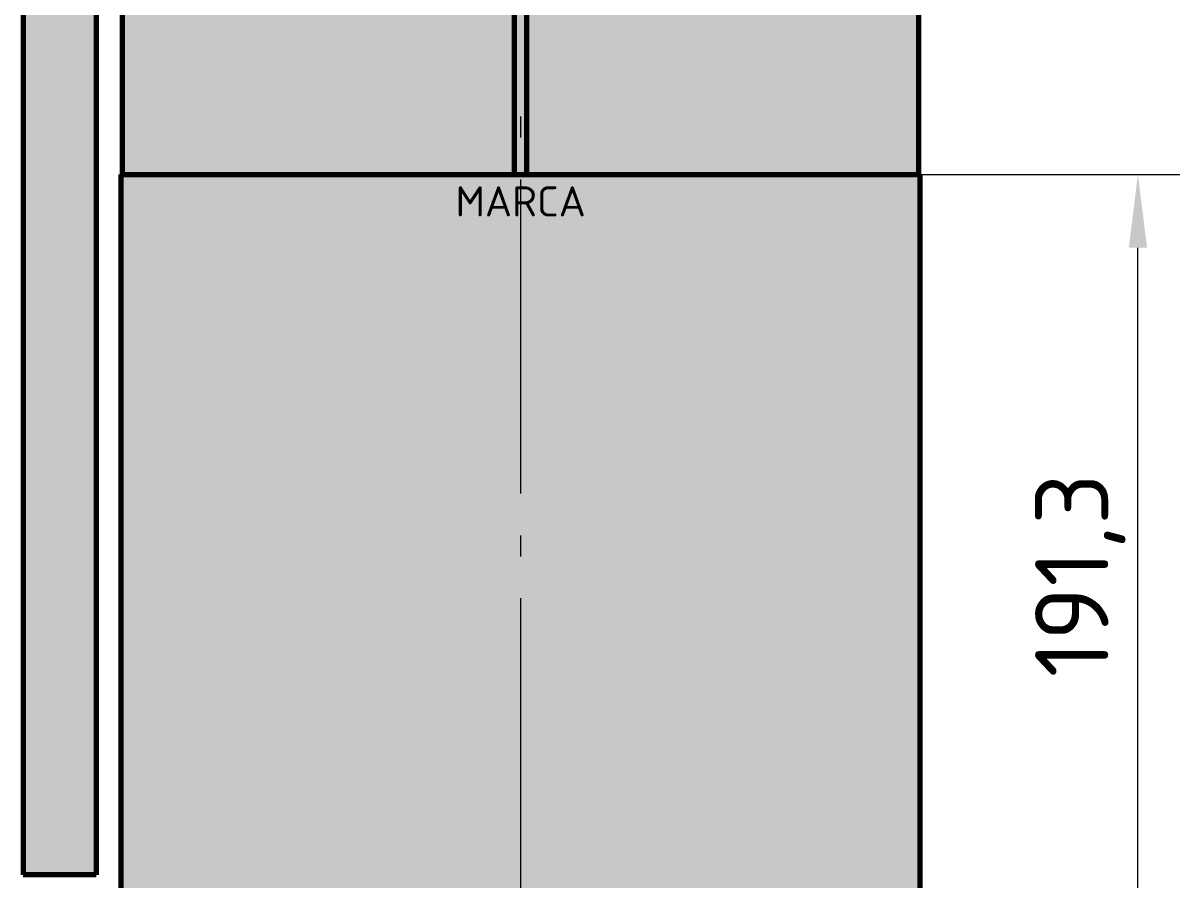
# Model space of a CAD drawing. Header units: millimetres. Extents: x 0 to 2208, y 0 to 420.
# Drawn here: x 1981.6 to 2036.8, y 267.6 to 308.5 of the extents above; entities that cross this region are included whole.
import ezdxf
from ezdxf.enums import TextEntityAlignment as Align

# ---------------------------------------------------------------- set-up
doc = ezdxf.new("R2010")
doc.units = ezdxf.units.MM
doc.linetypes.add('IRAM-F-TRAZO-PUNTO', pattern=[20, 15, -2, 1, -2])
for name, color, linetype, lineweight in [('01-VISIBLE', 7, 'CONTINUOUS', 70), ('03-EJE', 1, 'IRAM-F-TRAZO-PUNTO', 18), ('04-COTA', 3, 'CONTINUOUS', 18), ('13-GRAFICA', 30, 'CONTINUOUS', 18)]:
    doc.layers.add(name, color=color, linetype=linetype, lineweight=lineweight)
doc.styles.add('ISO3098', font='isocpeur.ttf')
doc.dimstyles.new('FLAMA-IRAM', dxfattribs={"dimtxt": 3.5, "dimasz": 3.5, "dimexe": 2, "dimexo": 1.5, "dimgap": 1, "dimtad": 1, "dimdec": 1, "dimtxsty": 'ISO3098', "dimblk": 'IRAM_FLECHA', "dimblk1": 'IRAM_FLECHA', "dimblk2": 'IRAM_FLECHA', "dimcen": 2.5, "dimclrd": 256, "dimclre": 256, "dimclrt": 256, "dimazin": 3, "dimtfac": 1, "dimtmove": 0, "dimatfit": 3, "dimlwd": 18, "dimlwe": 18})

# ---------------------------------------------------------------- blocks, each defined once
blk = doc.blocks.new('IRAM_FLECHA')
blk.add_solid([(0, 0), (-1, 0.125), (-1, -0.125)])

msp = doc.modelspace()

# ---------------------------------------------------------------- hatches: boundary and pattern name
at = {"layer": '13-GRAFICA', "true_color": 0x202020}
h = msp.add_hatch(color=7, dxfattribs=at)
h.dxf.hatch_style = 1
h.paths.add_polyline_path([(1985.073, 333), (1985.073, 267.8), (1981.673, 267.8), (1981.673, 333.7), (1981.773, 333.7), (1981.873, 335.2), (1981.973, 335.2), (1982.073, 335.8), (1982.173, 335.8), (1982.173, 336), (1982.273, 336), (1982.273, 336.3), (1982.373, 336.3), (1982.573, 337.2), (1982.773, 337.3), (1982.773, 337.5), (1982.873, 337.5), (1982.973, 337.8), (1983.173, 337.9), (1983.173, 338.1), (1983.273, 338.1), (1983.273, 338.3), (1983.473, 338.4), (1983.473, 338.6), (1983.673, 338.7), (1983.673, 338.9), (1983.773, 338.9), (1985.373, 340.6), (1985.573, 340.6), (1985.673, 340.8), (1985.873, 340.8), (1985.973, 341), (1986.373, 341.1), (1986.473, 341.3), (1986.673, 341.3), (1986.773, 341.5), (1986.973, 341.5), (1986.973, 341.6), (1987.173, 341.6), (1987.173, 341.7), (1987.373, 341.7), (1987.373, 341.8), (1987.673, 341.8), (1987.673, 341.9), (1987.973, 341.9), (1987.973, 342), (1988.873, 342.2), (1988.873, 342.3), (1989.073, 342.3), (1989.073, 342.4), (1990.673, 342.5), (1990.673, 342.6), (1997.773, 342.6), (1997.773, 339.1), (1990.573, 339.1), (1990.573, 339), (1989.873, 339), (1989.873, 338.9), (1988.973, 338.7), (1988.973, 338.6), (1988.773, 338.6), (1988.773, 338.5), (1988.173, 338.3), (1988.173, 338.2), (1987.873, 338.1), (1987.773, 337.9), (1987.573, 337.9), (1987.573, 337.8), (1986.373, 336.7), (1986.373, 336.5), (1986.273, 336.5), (1986.173, 336.2), (1985.973, 336.1), (1985.873, 335.7), (1985.673, 335.6), (1985.673, 335.3), (1985.573, 335.3), (1985.573, 335), (1985.473, 335), (1985.473, 334.7), (1985.373, 334.7), (1985.373, 334.4), (1985.273, 334.4), (1985.173, 333)])
at = {"layer": '13-GRAFICA', "true_color": 0xc4c8ce}
h = msp.add_hatch(color=7, dxfattribs=at)
h.dxf.hatch_style = 1
h.paths.add_polyline_path([(2024.373, 323.5), (2024.373, 259.3), (2020.473, 259.3), (2020.473, 261.8), (2010.673, 261.8), (2010.673, 259.3), (2009.973, 259.3), (2009.973, 262.4), (2005.673, 262.4), (2005.673, 263), (2024.273, 263), (2024.273, 301.2), (2005.673, 301.2), (2005.673, 323), (2005.073, 323), (2005.073, 301.2), (1986.473, 301.2), (1986.473, 263), (2005.073, 263), (2005.073, 262.4), (2000.773, 262.4), (2000.773, 259.3), (2000.073, 259.3), (2000.073, 262.4), (1986.373, 262.4), (1986.373, 323.5)])
h = msp.add_hatch(color=7, dxfattribs=at)
h.dxf.hatch_style = 1
h.paths.add_polyline_path([(2005.073, 301.2), (2005.073, 323), (2005.673, 323), (2005.673, 301.2)])
at = {"layer": '13-GRAFICA', "true_color": 0xffffff}
h = msp.add_hatch(color=7, dxfattribs=at)
h.dxf.hatch_style = 1
h.paths.add_polyline_path([(1986.473, 263), (1986.473, 301.2), (2024.273, 301.2), (2024.273, 263)])
at = {"layer": '13-GRAFICA', "true_color": 0xc81e2d}
h = msp.add_hatch(color=7, dxfattribs=at)
h.dxf.hatch_style = 1
h.paths.add_polyline_path([(1989.89, 300.702), (1989.89, 300.135), (1989.442, 300.135), (1989.021, 300.135), (1988.627, 300.135), (1988.262, 300.135), (1987.925, 300.135), (1987.617, 300.135), (1987.34, 300.135), (1987.092, 300.135), (1986.875, 300.135), (1986.69, 300.135), (1986.535, 300.135), (1986.473, 300.135), (1986.473, 301.2), (1989.89, 301.2)])
h = msp.add_hatch(color=7, dxfattribs=at)
h.dxf.hatch_style = 1
h.paths.add_polyline_path([(2020.856, 300.482), (2020.856, 299.695), (2020.856, 298.907), (2020.856, 298.119), (2020.856, 297.332), (2020.856, 296.544), (2020.856, 295.757), (2020.383, 295.757), (2019.884, 295.757), (2019.36, 295.757), (2018.813, 295.757), (2018.244, 295.757), (2017.653, 295.757), (2017.041, 295.757), (2016.41, 295.757), (2015.76, 295.757), (2015.093, 295.757), (2014.409, 295.757), (2013.711, 295.757), (2012.998, 295.757), (2012.272, 295.757), (2011.535, 295.757), (2010.788, 295.757), (2010.031, 295.757), (2009.267, 295.757), (2008.496, 295.757), (2007.72, 295.757), (2006.94, 295.757), (2006.157, 295.757), (2005.373, 295.757), (2004.589, 295.757), (2003.806, 295.757), (2003.026, 295.757), (2002.25, 295.757), (2001.479, 295.757), (2000.715, 295.757), (1999.958, 295.757), (1999.211, 295.757), (1998.474, 295.757), (1997.748, 295.757), (1997.035, 295.757), (1996.337, 295.757), (1995.653, 295.757), (1994.986, 295.757), (1994.336, 295.757), (1993.705, 295.757), (1993.093, 295.757), (1992.502, 295.757), (1991.933, 295.757), (1991.386, 295.757), (1990.862, 295.757), (1990.363, 295.757), (1989.89, 295.757), (1989.89, 296.544), (1989.89, 297.332), (1989.89, 298.119), (1989.89, 298.907), (1989.89, 299.695), (1989.89, 300.482), (1989.89, 301.2), (2020.856, 301.2)])
h = msp.add_hatch(color=7, dxfattribs=at)
h.dxf.hatch_style = 1
h.paths.add_polyline_path([(2024.211, 300.135), (2024.056, 300.135), (2023.871, 300.135), (2023.654, 300.135), (2023.406, 300.135), (2023.129, 300.135), (2022.821, 300.135), (2022.484, 300.135), (2022.119, 300.135), (2021.725, 300.135), (2021.304, 300.135), (2020.856, 300.135), (2020.856, 300.702), (2020.856, 301.2), (2024.273, 301.2), (2024.273, 300.135)])
at = {"layer": '13-GRAFICA', "true_color": 0xffd200}
h = msp.add_hatch(color=7, dxfattribs=at)
h.dxf.hatch_style = 1
h.paths.add_polyline_path([(2020.383, 294.301), (2019.884, 294.301), (2019.36, 294.301), (2018.813, 294.301), (2018.244, 294.301), (2017.653, 294.301), (2017.041, 294.301), (2016.41, 294.301), (2015.76, 294.301), (2015.093, 294.301), (2014.409, 294.301), (2013.711, 294.301), (2012.998, 294.301), (2012.272, 294.301), (2011.535, 294.301), (2010.788, 294.301), (2010.031, 294.301), (2009.267, 294.301), (2008.496, 294.301), (2007.72, 294.301), (2006.94, 294.301), (2006.157, 294.301), (2005.373, 294.301), (2004.589, 294.301), (2003.806, 294.301), (2003.026, 294.301), (2002.25, 294.301), (2001.479, 294.301), (2000.715, 294.301), (1999.958, 294.301), (1999.211, 294.301), (1998.474, 294.301), (1997.748, 294.301), (1997.035, 294.301), (1996.337, 294.301), (1995.653, 294.301), (1994.986, 294.301), (1994.336, 294.301), (1993.705, 294.301), (1993.093, 294.301), (1992.502, 294.301), (1991.933, 294.301), (1991.386, 294.301), (1990.862, 294.301), (1990.363, 294.301), (1989.89, 294.301), (1989.89, 295.029), (1989.89, 295.757), (1990.363, 295.757), (1990.862, 295.757), (1991.386, 295.757), (1991.933, 295.757), (1992.502, 295.757), (1993.093, 295.757), (1993.705, 295.757), (1994.336, 295.757), (1994.986, 295.757), (1995.653, 295.757), (1996.337, 295.757), (1997.035, 295.757), (1997.748, 295.757), (1998.474, 295.757), (1999.211, 295.757), (1999.958, 295.757), (2000.715, 295.757), (2001.479, 295.757), (2002.25, 295.757), (2003.026, 295.757), (2003.806, 295.757), (2004.589, 295.757), (2005.373, 295.757), (2006.157, 295.757), (2006.94, 295.757), (2007.72, 295.757), (2008.496, 295.757), (2009.267, 295.757), (2010.031, 295.757), (2010.788, 295.757), (2011.535, 295.757), (2012.272, 295.757), (2012.998, 295.757), (2013.711, 295.757), (2014.409, 295.757), (2015.093, 295.757), (2015.76, 295.757), (2016.41, 295.757), (2017.041, 295.757), (2017.653, 295.757), (2018.244, 295.757), (2018.813, 295.757), (2019.36, 295.757), (2019.884, 295.757), (2020.383, 295.757), (2020.856, 295.757), (2020.856, 295.029), (2020.856, 294.301)])
at = {"layer": '13-GRAFICA', "true_color": 0xebebeb}
h = msp.add_hatch(color=7, dxfattribs=at)
h.dxf.hatch_style = 1
h.paths.add_polyline_path([(1996.024, 277.061), (1995.383, 277.061), (1994.757, 277.061), (1994.147, 277.061), (1993.554, 277.061), (1992.979, 277.061), (1992.422, 277.061), (1992.422, 277.841), (1992.422, 278.621), (1992.422, 279.401), (1992.422, 280.181), (1992.422, 280.961), (1992.979, 280.961), (1993.554, 280.961), (1994.147, 280.961), (1994.757, 280.961), (1995.383, 280.961), (1996.024, 280.961), (1996.679, 280.961), (1996.679, 280.181), (1996.679, 279.401), (1996.679, 278.621), (1996.679, 277.841), (1996.679, 277.061)])
h = msp.add_hatch(color=7, dxfattribs=at)
h.dxf.hatch_style = 1
h.paths.add_polyline_path([(2007.227, 277.061), (2006.487, 277.061), (2005.744, 277.061), (2005.002, 277.061), (2004.259, 277.061), (2003.519, 277.061), (2002.781, 277.061), (2002.781, 277.841), (2002.781, 278.621), (2002.781, 279.401), (2002.781, 280.181), (2002.781, 280.961), (2003.519, 280.961), (2004.259, 280.961), (2005.002, 280.961), (2005.744, 280.961), (2006.487, 280.961), (2007.227, 280.961), (2007.965, 280.961), (2007.965, 280.181), (2007.965, 279.401), (2007.965, 278.621), (2007.965, 277.841), (2007.965, 277.061)])
h = msp.add_hatch(color=7, dxfattribs=at)
h.dxf.hatch_style = 1
h.paths.add_polyline_path([(2017.767, 277.061), (2017.192, 277.061), (2016.599, 277.061), (2015.989, 277.061), (2015.363, 277.061), (2014.722, 277.061), (2014.067, 277.061), (2014.067, 277.841), (2014.067, 278.621), (2014.067, 279.401), (2014.067, 280.181), (2014.067, 280.961), (2014.722, 280.961), (2015.363, 280.961), (2015.989, 280.961), (2016.599, 280.961), (2017.192, 280.961), (2017.767, 280.961), (2018.324, 280.961), (2018.324, 280.181), (2018.324, 279.401), (2018.324, 278.621), (2018.324, 277.841), (2018.324, 277.061)])
at = {"layer": '13-GRAFICA', "true_color": 0x005eaa}
h = msp.add_hatch(color=7, dxfattribs=at)
h.dxf.hatch_style = 1
h.paths.add_polyline_path([(1997.614, 270.175), (1996.92, 270.175), (1996.239, 270.175), (1995.573, 270.175), (1994.923, 270.175), (1994.289, 270.175), (1993.673, 270.175), (1993.673, 270.942), (1993.673, 271.708), (1993.673, 272.475), (1993.673, 273.241), (1993.673, 274.008), (1993.673, 274.774), (1993.673, 275.541), (1994.289, 275.541), (1994.923, 275.541), (1995.573, 275.541), (1996.239, 275.541), (1996.92, 275.541), (1997.614, 275.541), (1998.321, 275.541), (1998.321, 274.774), (1998.321, 274.008), (1998.321, 273.241), (1998.321, 272.475), (1998.321, 271.708), (1998.321, 270.942), (1998.321, 270.175)])
at = {"layer": '13-GRAFICA', "true_color": 0x191919}
h = msp.add_hatch(color=7, dxfattribs=at)
h.dxf.hatch_style = 1
h.paths.add_polyline_path([(2008.387, 270.175), (2007.628, 270.175), (2006.865, 270.175), (2006.1, 270.175), (2005.334, 270.175), (2004.568, 270.175), (2003.803, 270.175), (2003.803, 270.942), (2003.803, 271.708), (2003.803, 272.475), (2003.803, 273.241), (2003.803, 274.008), (2003.803, 274.774), (2003.803, 275.541), (2004.568, 275.541), (2005.334, 275.541), (2006.1, 275.541), (2006.865, 275.541), (2007.628, 275.541), (2008.387, 275.541), (2009.142, 275.541), (2009.142, 274.774), (2009.142, 274.008), (2009.142, 273.241), (2009.142, 272.475), (2009.142, 271.708), (2009.142, 270.942), (2009.142, 270.175)])
h = msp.add_hatch(color=7, dxfattribs=at)
h.dxf.hatch_style = 1
h.paths.add_polyline_path([(2018.189, 270.175), (2017.609, 270.175), (2017.01, 270.175), (2016.393, 270.175), (2015.757, 270.175), (2015.105, 270.175), (2014.438, 270.175), (2014.438, 270.942), (2014.438, 271.708), (2014.438, 272.475), (2014.438, 273.241), (2014.438, 274.008), (2014.438, 274.774), (2014.438, 275.541), (2015.105, 275.541), (2015.757, 275.541), (2016.393, 275.541), (2017.01, 275.541), (2017.609, 275.541), (2018.189, 275.541), (2018.748, 275.541), (2018.748, 274.774), (2018.748, 274.008), (2018.748, 273.241), (2018.748, 272.475), (2018.748, 271.708), (2018.748, 270.942), (2018.748, 270.175)])
at = {"layer": '13-GRAFICA', "true_color": 0x009146}
h = msp.add_hatch(color=7, dxfattribs=at)
h.dxf.hatch_style = 1
h.paths.add_polyline_path([(1990.295, 271.566), (1990.527, 272.212), (1990.765, 272.858), (1991.009, 273.504), (1991.258, 274.15), (1991.513, 274.795), (1991.772, 274.15), (1992.037, 273.504), (1992.307, 272.858), (1992.582, 272.212), (1992.862, 271.566), (1993.146, 270.92), (1992.582, 270.92), (1992.037, 270.92), (1991.513, 270.92), (1991.009, 270.92), (1990.527, 270.92), (1990.068, 270.92)])
at = {"layer": '13-GRAFICA', "true_color": 0xc81e2d}
h = msp.add_hatch(color=7, dxfattribs=at)
h.dxf.hatch_style = 1
h.paths.add_polyline_path([(2020.383, 268.327), (2019.884, 268.327), (2019.36, 268.327), (2018.813, 268.327), (2018.244, 268.327), (2017.653, 268.327), (2017.041, 268.327), (2016.41, 268.327), (2015.76, 268.327), (2015.093, 268.327), (2014.409, 268.327), (2013.711, 268.327), (2012.998, 268.327), (2012.272, 268.327), (2011.535, 268.327), (2010.788, 268.327), (2010.031, 268.327), (2009.267, 268.327), (2008.496, 268.327), (2007.72, 268.327), (2006.94, 268.327), (2006.157, 268.327), (2005.373, 268.327), (2004.589, 268.327), (2003.806, 268.327), (2003.026, 268.327), (2002.25, 268.327), (2001.479, 268.327), (2000.715, 268.327), (1999.958, 268.327), (1999.211, 268.327), (1998.474, 268.327), (1997.748, 268.327), (1997.035, 268.327), (1996.337, 268.327), (1995.653, 268.327), (1994.986, 268.327), (1994.336, 268.327), (1993.705, 268.327), (1993.093, 268.327), (1992.502, 268.327), (1991.933, 268.327), (1991.386, 268.327), (1990.862, 268.327), (1990.363, 268.327), (1989.89, 268.327), (1989.89, 269.107), (1989.89, 269.887), (1990.363, 269.887), (1990.862, 269.887), (1991.386, 269.887), (1991.933, 269.887), (1992.502, 269.887), (1993.093, 269.887), (1993.705, 269.887), (1994.336, 269.887), (1994.986, 269.887), (1995.653, 269.887), (1996.337, 269.887), (1997.035, 269.887), (1997.748, 269.887), (1998.474, 269.887), (1999.211, 269.887), (1999.958, 269.887), (2000.715, 269.887), (2001.479, 269.887), (2002.25, 269.887), (2003.026, 269.887), (2003.806, 269.887), (2004.589, 269.887), (2005.373, 269.887), (2006.157, 269.887), (2006.94, 269.887), (2007.72, 269.887), (2008.496, 269.887), (2009.267, 269.887), (2010.031, 269.887), (2010.788, 269.887), (2011.535, 269.887), (2012.272, 269.887), (2012.998, 269.887), (2013.711, 269.887), (2014.409, 269.887), (2015.093, 269.887), (2015.76, 269.887), (2016.41, 269.887), (2017.041, 269.887), (2017.653, 269.887), (2018.244, 269.887), (2018.813, 269.887), (2019.36, 269.887), (2019.884, 269.887), (2020.383, 269.887), (2020.856, 269.887), (2020.856, 269.107), (2020.856, 268.327)])

# ---------------------------------------------------------------- linework, layer by layer
at = {"layer": '01-VISIBLE'}
for p, q in [((1981.633, 332.885), (1981.633, 267.8)), ((1985.113, 332.885), (1985.113, 267.8)), ((1986.373, 301.233), (1986.373, 323.2)), ((2005.073, 301.233), (2005.073, 323)), ((2005.673, 301.233), (2005.673, 323)), ((2024.373, 301.233), (2024.373, 323.2)), ((1986.313, 262.967), (1986.313, 301.233)), ((2024.433, 262.967), (2024.433, 301.233))]:
    msp.add_line(p, q, dxfattribs=at)
for points in [[(1986.313, 301.233), (1986.413, 301.233), (1986.513, 301.233), (1986.613, 301.233), (1986.713, 301.233), (1986.813, 301.233), (1986.913, 301.233), (1987.013, 301.233), (1987.113, 301.233), (1987.213, 301.233), (1987.314, 301.233), (1987.414, 301.233), (1987.514, 301.233), (1987.614, 301.233), (1987.714, 301.233), (1987.814, 301.233), (1987.914, 301.233), (1988.014, 301.233), (1988.114, 301.233), (1988.214, 301.233), (1988.314, 301.233), (1988.414, 301.233), (1988.514, 301.233), (1988.614, 301.233), (1988.714, 301.233), (1988.814, 301.233), (1988.914, 301.233), (1989.014, 301.233), (1989.114, 301.233), (1989.215, 301.233), (1989.315, 301.233), (1989.415, 301.233), (1989.515, 301.233), (1989.615, 301.233), (1989.715, 301.233), (1989.815, 301.233), (1989.915, 301.233), (1990.015, 301.233), (1990.115, 301.233), (1990.215, 301.233), (1990.315, 301.233), (1990.415, 301.233), (1990.515, 301.233), (1990.615, 301.233), (1990.715, 301.233), (1990.815, 301.233), (1990.915, 301.233), (1991.015, 301.233), (1991.116, 301.233), (1991.216, 301.233), (1991.316, 301.233), (1991.416, 301.233), (1991.516, 301.233), (1991.616, 301.233), (1991.716, 301.233), (1991.816, 301.233), (1991.916, 301.233), (1992.016, 301.233), (1992.116, 301.233), (1992.216, 301.233), (1992.316, 301.233), (1992.416, 301.233), (1992.516, 301.233), (1992.616, 301.233), (1992.716, 301.233), (1992.816, 301.233), (1992.916, 301.233), (1993.017, 301.233), (1993.117, 301.233), (1993.217, 301.233), (1993.317, 301.233), (1993.417, 301.233), (1993.517, 301.233), (1993.617, 301.233), (1993.717, 301.233), (1993.817, 301.233), (1993.917, 301.233), (1994.017, 301.233), (1994.117, 301.233), (1994.217, 301.233), (1994.317, 301.233), (1994.417, 301.233), (1994.517, 301.233), (1994.617, 301.233), (1994.717, 301.233), (1994.817, 301.233), (1994.918, 301.233), (1995.018, 301.233), (1995.118, 301.233), (1995.218, 301.233), (1995.318, 301.233), (1995.418, 301.233), (1995.518, 301.233), (1995.618, 301.233), (1995.718, 301.233), (1995.818, 301.233), (1995.918, 301.233), (1996.018, 301.233), (1996.118, 301.233), (1996.218, 301.233), (1996.318, 301.233), (1996.418, 301.233), (1996.518, 301.233), (1996.618, 301.233), (1996.718, 301.233), (1996.819, 301.233), (1996.919, 301.233), (1997.019, 301.233), (1997.119, 301.233), (1997.219, 301.233), (1997.319, 301.233), (1997.419, 301.233), (1997.519, 301.233), (1997.619, 301.233), (1997.719, 301.233), (1997.819, 301.233), (1997.919, 301.233), (1998.019, 301.233), (1998.119, 301.233), (1998.219, 301.233), (1998.319, 301.233), (1998.419, 301.233), (1998.519, 301.233), (1998.619, 301.233), (1998.72, 301.233), (1998.82, 301.233), (1998.92, 301.233), (1999.02, 301.233), (1999.12, 301.233), (1999.22, 301.233), (1999.32, 301.233), (1999.42, 301.233), (1999.52, 301.233), (1999.62, 301.233), (1999.72, 301.233), (1999.82, 301.233), (1999.92, 301.233), (2000.02, 301.233), (2000.12, 301.233), (2000.22, 301.233), (2000.32, 301.233), (2000.42, 301.233), (2000.52, 301.233), (2000.621, 301.233), (2000.721, 301.233), (2000.821, 301.233), (2000.921, 301.233), (2001.021, 301.233), (2001.121, 301.233), (2001.221, 301.233), (2001.321, 301.233), (2001.421, 301.233), (2001.521, 301.233), (2001.621, 301.233), (2001.721, 301.233), (2001.821, 301.233), (2001.921, 301.233), (2002.021, 301.233), (2002.121, 301.233), (2002.221, 301.233), (2002.321, 301.233), (2002.421, 301.233), (2002.522, 301.233), (2002.622, 301.233), (2002.722, 301.233), (2002.822, 301.233), (2002.922, 301.233), (2003.022, 301.233), (2003.122, 301.233), (2003.222, 301.233), (2003.322, 301.233), (2003.422, 301.233), (2003.522, 301.233), (2003.622, 301.233), (2003.722, 301.233), (2003.822, 301.233), (2003.922, 301.233), (2004.022, 301.233), (2004.122, 301.233), (2004.222, 301.233), (2004.322, 301.233), (2004.423, 301.233), (2004.523, 301.233), (2004.623, 301.233), (2004.723, 301.233), (2004.823, 301.233), (2004.923, 301.233), (2005.023, 301.233), (2005.123, 301.233), (2005.223, 301.233), (2005.323, 301.233), (2005.423, 301.233), (2005.523, 301.233), (2005.623, 301.233), (2005.723, 301.233), (2005.823, 301.233), (2005.923, 301.233), (2006.023, 301.233), (2006.123, 301.233), (2006.223, 301.233), (2006.323, 301.233), (2006.424, 301.233), (2006.524, 301.233), (2006.624, 301.233), (2006.724, 301.233), (2006.824, 301.233), (2006.924, 301.233), (2007.024, 301.233), (2007.124, 301.233), (2007.224, 301.233), (2007.324, 301.233), (2007.424, 301.233), (2007.524, 301.233), (2007.624, 301.233), (2007.724, 301.233), (2007.824, 301.233), (2007.924, 301.233), (2008.024, 301.233), (2008.124, 301.233), (2008.224, 301.233), (2008.325, 301.233), (2008.425, 301.233), (2008.525, 301.233), (2008.625, 301.233), (2008.725, 301.233), (2008.825, 301.233), (2008.925, 301.233), (2009.025, 301.233), (2009.125, 301.233), (2009.225, 301.233), (2009.325, 301.233), (2009.425, 301.233), (2009.525, 301.233), (2009.625, 301.233), (2009.725, 301.233), (2009.825, 301.233), (2009.925, 301.233), (2010.025, 301.233), (2010.125, 301.233), (2010.226, 301.233), (2010.326, 301.233), (2010.426, 301.233), (2010.526, 301.233), (2010.626, 301.233), (2010.726, 301.233), (2010.826, 301.233), (2010.926, 301.233), (2011.026, 301.233), (2011.126, 301.233), (2011.226, 301.233), (2011.326, 301.233), (2011.426, 301.233), (2011.526, 301.233), (2011.626, 301.233), (2011.726, 301.233), (2011.826, 301.233), (2011.926, 301.233), (2012.026, 301.233), (2012.127, 301.233), (2012.227, 301.233), (2012.327, 301.233), (2012.427, 301.233), (2012.527, 301.233), (2012.627, 301.233), (2012.727, 301.233), (2012.827, 301.233), (2012.927, 301.233), (2013.027, 301.233), (2013.127, 301.233), (2013.227, 301.233), (2013.327, 301.233), (2013.427, 301.233), (2013.527, 301.233), (2013.627, 301.233), (2013.727, 301.233), (2013.827, 301.233), (2013.927, 301.233), (2014.028, 301.233), (2014.128, 301.233), (2014.228, 301.233), (2014.328, 301.233), (2014.428, 301.233), (2014.528, 301.233), (2014.628, 301.233), (2014.728, 301.233), (2014.828, 301.233), (2014.928, 301.233), (2015.028, 301.233), (2015.128, 301.233), (2015.228, 301.233), (2015.328, 301.233), (2015.428, 301.233), (2015.528, 301.233), (2015.628, 301.233), (2015.728, 301.233), (2015.828, 301.233), (2015.929, 301.233), (2016.029, 301.233), (2016.129, 301.233), (2016.229, 301.233), (2016.329, 301.233), (2016.429, 301.233), (2016.529, 301.233), (2016.629, 301.233), (2016.729, 301.233), (2016.829, 301.233), (2016.929, 301.233), (2017.029, 301.233), (2017.129, 301.233), (2017.229, 301.233), (2017.329, 301.233), (2017.429, 301.233), (2017.529, 301.233), (2017.629, 301.233), (2017.729, 301.233), (2017.83, 301.233), (2017.93, 301.233), (2018.03, 301.233), (2018.13, 301.233), (2018.23, 301.233), (2018.33, 301.233), (2018.43, 301.233), (2018.53, 301.233), (2018.63, 301.233), (2018.73, 301.233), (2018.83, 301.233), (2018.93, 301.233), (2019.03, 301.233), (2019.13, 301.233), (2019.23, 301.233), (2019.33, 301.233), (2019.43, 301.233), (2019.53, 301.233), (2019.63, 301.233), (2019.731, 301.233), (2019.831, 301.233), (2019.931, 301.233), (2020.031, 301.233), (2020.131, 301.233), (2020.231, 301.233), (2020.331, 301.233), (2020.431, 301.233), (2020.531, 301.233), (2020.631, 301.233), (2020.731, 301.233), (2020.831, 301.233), (2020.931, 301.233), (2021.031, 301.233), (2021.131, 301.233), (2021.231, 301.233), (2021.331, 301.233), (2021.431, 301.233), (2021.531, 301.233), (2021.632, 301.233), (2021.732, 301.233), (2021.832, 301.233), (2021.932, 301.233), (2022.032, 301.233), (2022.132, 301.233), (2022.232, 301.233), (2022.332, 301.233), (2022.432, 301.233), (2022.532, 301.233), (2022.632, 301.233), (2022.732, 301.233), (2022.832, 301.233), (2022.932, 301.233), (2023.032, 301.233), (2023.132, 301.233), (2023.232, 301.233), (2023.332, 301.233), (2023.432, 301.233), (2023.533, 301.233), (2023.633, 301.233), (2023.733, 301.233), (2023.833, 301.233), (2023.933, 301.233), (2024.033, 301.233), (2024.133, 301.233), (2024.233, 301.233), (2024.333, 301.233), (2024.433, 301.233)], [(1985.113, 267.8), (1985.011, 267.8), (1984.908, 267.8), (1984.806, 267.8), (1984.704, 267.8), (1984.601, 267.8), (1984.499, 267.8), (1984.397, 267.8), (1984.294, 267.8), (1984.192, 267.8), (1984.089, 267.8), (1983.987, 267.8), (1983.885, 267.8), (1983.782, 267.8), (1983.68, 267.8), (1983.578, 267.8), (1983.475, 267.8), (1983.373, 267.8), (1983.271, 267.8), (1983.168, 267.8), (1983.066, 267.8), (1982.964, 267.8), (1982.861, 267.8), (1982.759, 267.8), (1982.657, 267.8), (1982.554, 267.8), (1982.452, 267.8), (1982.349, 267.8), (1982.247, 267.8), (1982.145, 267.8), (1982.042, 267.8), (1981.94, 267.8), (1981.838, 267.8), (1981.735, 267.8), (1981.633, 267.8)]]:
    msp.add_lwpolyline(points, dxfattribs=at)
at = {"layer": '03-EJE'}
msp.add_line((2005.373, 226), (2005.373, 304.233), dxfattribs=at)

# ---------------------------------------------------------------- texts
at = {"layer": '13-GRAFICA', "true_color": 0xffffff, "style": 'ISO3098'}
msp.add_text('MARCA', height=1.44, dxfattribs=at).set_placement((2005.373, 300.67), align=Align.TOP_CENTER)

# ---------------------------------------------------------------- dimensions: what is measured, and where the dimension line sits
at = {"layer": '04-COTA'}
msp.add_linear_dim(base=(2034.827, 262.967), p1=(2020.744, 262.967), p2=(2020.744, 301.233), angle=90, dimstyle='FLAMA-IRAM', override={"dimlfac": 5}, dxfattribs=at).render()

doc.saveas('drawing.dxf')
